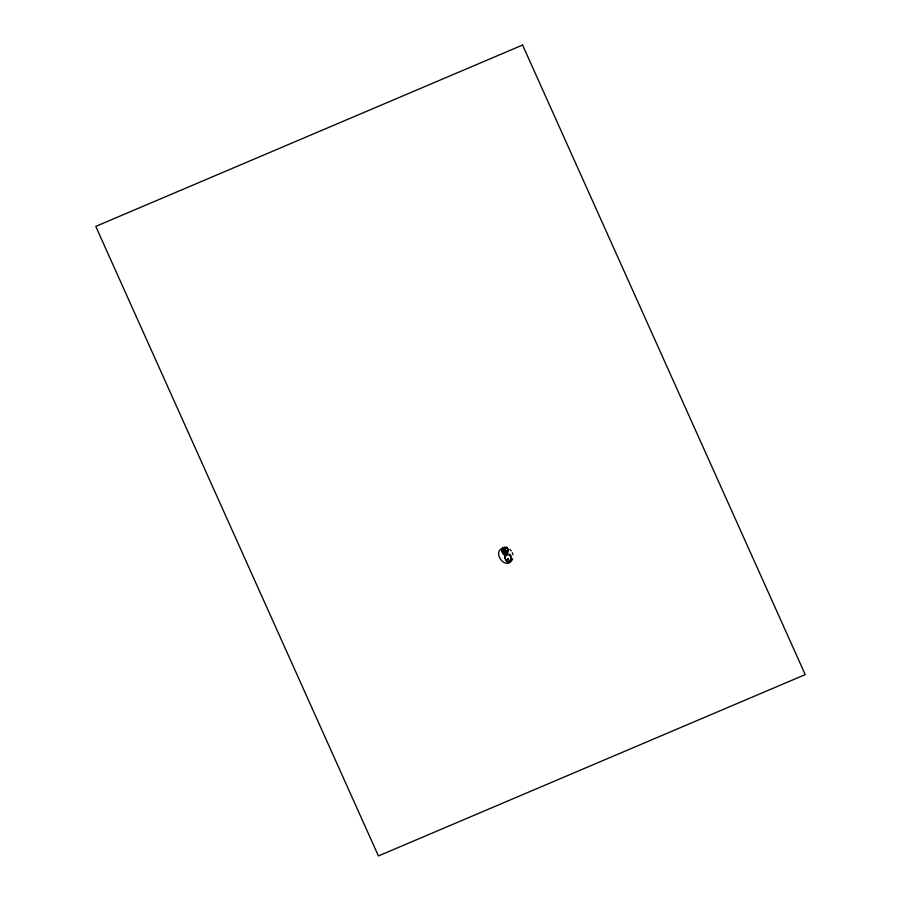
<?xml version="1.0" encoding="UTF-8"?>
<svg xmlns="http://www.w3.org/2000/svg" width="901" height="901" viewBox="0 0 901 901"><rect width="100%" height="100%" fill="white"/><g stroke="black" fill="none" stroke-linecap="round" stroke-linejoin="round"><path stroke-width="1.35" d="M501.812 549.137C504.729 566.785 513.998 539.057 501.609 549.61M505.484 549.711C499.773 543.044 507.353 555.253 504.222 547.718M505.585 548.506C503.659 551.457 503.929 544.79 501.97 548.822M505.044 556.334C503.524 560.084 509.786 563.621 511.261 559.273M507.826 552.561C509.166 542.774 497.69 550.838 505.506 549.655M505.337 550.027L505.562 548.236M512.737 558.71C506.61 572.698 489.896 550.77 504.312 547.617M507.668 552.865C505.698 555.782 501.26 553.101 501.654 550.015M505.202 556.018L506.463 554.96M503.682 547.831L503.468 549.576L505.281 549.903M503.839 547.459L504.909 547.369M504.819 547.504L505.562 548.281M508.952 555.061L510.371 556.221L511.216 558.868M509.775 549.385L511.216 550.894M505.134 547.515L505.675 548.641M503.254 551.806L503.186 551.637M512.297 552.707L512.928 554.701M504.414 551.615C506.002 557.505 508.412 547.436 504.414 551.615M504.571 551.254C505.258 556.21 508.795 549.531 504.56 551.311M504.842 556.807C509.009 573.363 516.352 546.186 504.842 556.807M502.567 551.536C503.434 553.079 504.177 550.207 502.567 551.536M508.22 558.597C505.9 560.118 509.493 560.005 508.22 558.597M507.894 559.127L507.409 559.555L507.894 559.127M522.58 45.05L95.765 226.399L378.42 855.95L805.235 674.601L522.58 45.05"/></g></svg>
